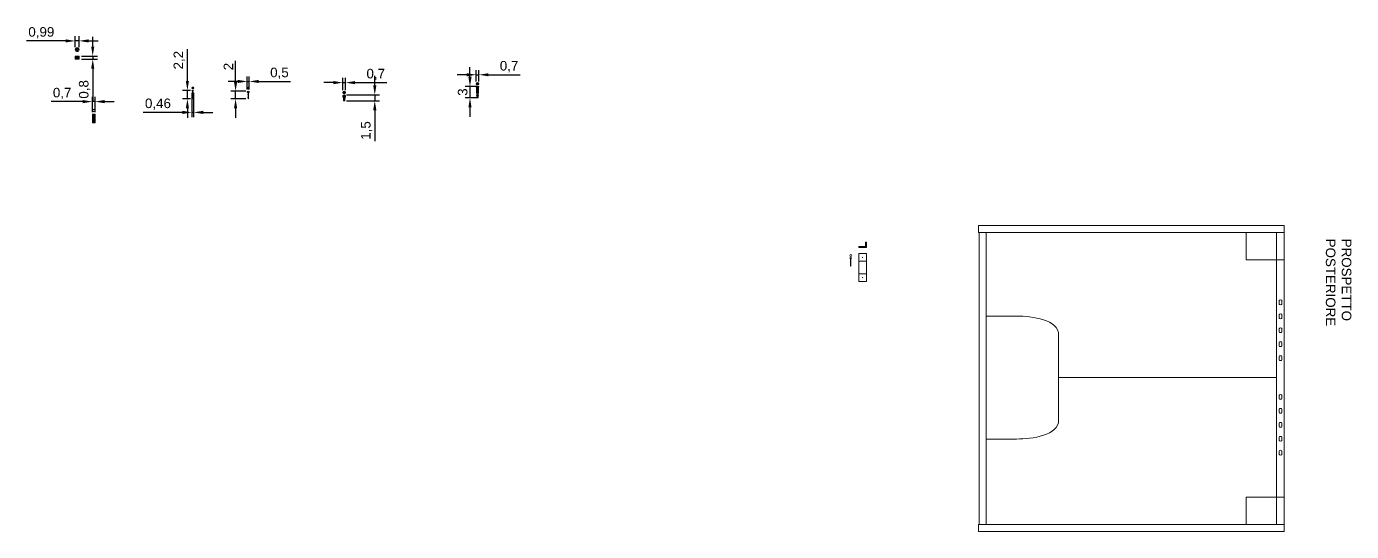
# Model space of a CAD drawing. Header units: millimetres. Extents: x 2366 to 5280, y 1749 to 5025.
# Drawn here: x 3097.8 to 3444.3, y 4893.2 to 5025.3 of the extents above; entities that cross this region are included whole.
import ezdxf

# ---------------------------------------------------------------- set-up
doc = ezdxf.new("R2010")
doc.units = ezdxf.units.MM
doc.layers.add('G-ANNO-DIM', color=3, linetype='Continuous', lineweight=18)
doc.layers.add('mobile forno', color=21, linetype='Continuous', lineweight=18)
doc.styles.get("Standard").update_dxf_attribs({"font": 'arial.ttf'})
doc.dimstyles.new('ISO-25', dxfattribs={"dimtxt": 2.5, "dimasz": 2.5, "dimexe": 1.25, "dimexo": 0.625, "dimtad": 1, "dimtxsty": 'Standard', "dimcen": 2.5, "dimadec": 0, "dimazin": 0, "dimtfac": 1, "dimtmove": 0, "dimatfit": 3, "dimfxl": 1, "dimarcsym": 0})

# ---------------------------------------------------------------- blocks, each defined once
blk = doc.blocks.new('*D62')
at = {"layer": 'Defpoints', "color": 0, "transparency": 16777216}
for p in [(3216.11, 5009.63), (3213.78, 5006.63), (3216.11, 5006.63)]:
    blk.add_point(p, dxfattribs=at)
at = {"layer": 'G-ANNO-DIM', "color": 0, "lineweight": -2, "transparency": 16777216}
for p, q in [((3213.78, 5012.13), (3213.78, 5014.63)), ((3215.48, 5009.63), (3212.53, 5009.63)), ((3213.78, 5009.63), (3213.78, 5006.63)), ((3215.48, 5006.63), (3212.53, 5006.63)), ((3213.78, 5004.13), (3213.78, 5001.63))]:
    blk.add_line(p, q, dxfattribs=at)
at = {"layer": 'G-ANNO-DIM', "color": 0, "transparency": 16777216}
for points in [[(3213.36, 5012.13), (3214.2, 5012.13), (3213.78, 5009.63)], [(3213.36, 5004.13), (3214.2, 5004.13), (3213.78, 5006.63)]]:
    blk.add_solid(points, dxfattribs=at)
at = {"layer": 'G-ANNO-DIM', "color": 0, "transparency": 16777216, "insert": (3211.88, 5008.13), "char_height": 2.5, "attachment_point": 5, "rotation": 90}
blk.add_mtext('3', dxfattribs=at)
blk = doc.blocks.new('*D63')
at = {"layer": 'Defpoints', "color": 0, "transparency": 16777216}
for p in [(3216.11, 5012.66), (3215.41, 5010.27), (3216.11, 5010.27)]:
    blk.add_point(p, dxfattribs=at)
at = {"layer": 'G-ANNO-DIM', "color": 0, "lineweight": -2, "transparency": 16777216}
for p, q in [((3212.91, 5012.66), (3210.41, 5012.66)), ((3215.41, 5010.9), (3215.41, 5013.91)), ((3215.41, 5012.66), (3216.11, 5012.66)), ((3216.11, 5010.9), (3216.11, 5013.91)), ((3218.61, 5012.66), (3226.91, 5012.66))]:
    blk.add_line(p, q, dxfattribs=at)
at = {"layer": 'G-ANNO-DIM', "color": 0, "transparency": 16777216}
for points in [[(3212.91, 5013.08), (3212.91, 5012.25), (3215.41, 5012.66)], [(3218.61, 5013.08), (3218.61, 5012.25), (3216.11, 5012.66)]]:
    blk.add_solid(points, dxfattribs=at)
at = {"layer": 'G-ANNO-DIM', "color": 0, "transparency": 16777216, "insert": (3224.01, 5014.79), "char_height": 2.5, "attachment_point": 5}
blk.add_mtext('0,7', dxfattribs=at)
blk = doc.blocks.new('*D67')
at = {"layer": 'Defpoints', "color": 0, "transparency": 16777216}
for p in [(3115.02, 5005.64), (3115.02, 5002.29), (3115.72, 5002.29)]:
    blk.add_point(p, dxfattribs=at)
at = {"layer": 'G-ANNO-DIM', "color": 0, "lineweight": -2, "transparency": 16777216}
for p, q in [((3112.52, 5005.64), (3104.22, 5005.64)), ((3115.02, 5002.92), (3115.02, 5006.89)), ((3115.72, 5005.64), (3115.02, 5005.64)), ((3115.72, 5002.92), (3115.72, 5006.89)), ((3118.22, 5005.64), (3120.72, 5005.64))]:
    blk.add_line(p, q, dxfattribs=at)
at = {"layer": 'G-ANNO-DIM', "color": 0, "transparency": 16777216}
for points in [[(3112.52, 5006.06), (3112.52, 5005.23), (3115.02, 5005.64)], [(3118.22, 5006.06), (3118.22, 5005.23), (3115.72, 5005.64)]]:
    blk.add_solid(points, dxfattribs=at)
at = {"layer": 'G-ANNO-DIM', "color": 0, "transparency": 16777216, "insert": (3107.12, 5007.77), "char_height": 2.5, "attachment_point": 5}
blk.add_mtext('0,7', dxfattribs=at)
blk = doc.blocks.new('*D68')
at = {"layer": 'Defpoints', "color": 0, "transparency": 16777216}
for p in [(3111.54, 5017.55), (3111.54, 5016.75), (3115.12, 5016.75)]:
    blk.add_point(p, dxfattribs=at)
at = {"layer": 'G-ANNO-DIM', "color": 0, "lineweight": -2, "transparency": 16777216}
for p, q in [((3115.12, 5020.05), (3115.12, 5022.55)), ((3112.16, 5017.55), (3116.37, 5017.55)), ((3112.16, 5016.75), (3116.37, 5016.75)), ((3115.12, 5017.55), (3115.12, 5016.75)), ((3115.12, 5014.25), (3115.12, 5005.94))]:
    blk.add_line(p, q, dxfattribs=at)
at = {"layer": 'G-ANNO-DIM', "color": 0, "transparency": 16777216}
for points in [[(3114.7, 5020.05), (3115.53, 5020.05), (3115.12, 5017.55)], [(3114.7, 5014.25), (3115.53, 5014.25), (3115.12, 5016.75)]]:
    blk.add_solid(points, dxfattribs=at)
at = {"layer": 'G-ANNO-DIM', "color": 0, "transparency": 16777216, "insert": (3112.99, 5008.84), "char_height": 2.5, "attachment_point": 5, "rotation": 90}
blk.add_mtext('0,8', dxfattribs=at)
blk = doc.blocks.new('*D69')
at = {"layer": 'Defpoints', "color": 0, "transparency": 16777216}
for p in [(3110.54, 5021.52), (3110.54, 5019.28), (3111.53, 5019.28)]:
    blk.add_point(p, dxfattribs=at)
at = {"layer": 'G-ANNO-DIM', "color": 0, "lineweight": -2, "transparency": 16777216}
for p, q in [((3108.04, 5021.52), (3097.8, 5021.52)), ((3110.54, 5019.91), (3110.54, 5022.77)), ((3111.53, 5021.52), (3110.54, 5021.52)), ((3111.53, 5019.91), (3111.53, 5022.77)), ((3114.03, 5021.52), (3116.53, 5021.52))]:
    blk.add_line(p, q, dxfattribs=at)
at = {"layer": 'G-ANNO-DIM', "color": 0, "transparency": 16777216}
for points in [[(3108.04, 5021.93), (3108.04, 5021.1), (3110.54, 5021.52)], [(3114.03, 5021.93), (3114.03, 5021.1), (3111.53, 5021.52)]]:
    blk.add_solid(points, dxfattribs=at)
at = {"layer": 'G-ANNO-DIM', "color": 0, "transparency": 16777216, "insert": (3101.67, 5023.64), "char_height": 2.5, "attachment_point": 5}
blk.add_mtext('0,99', dxfattribs=at)
blk = doc.blocks.new('*D70')
at = {"layer": 'Defpoints', "color": 0, "transparency": 16777216}
for p in [(3152.48, 5008.36), (3155.79, 5008.36), (3155.79, 5006.36)]:
    blk.add_point(p, dxfattribs=at)
at = {"layer": 'G-ANNO-DIM', "color": 0, "lineweight": -2, "transparency": 16777216}
for p, q in [((3152.48, 5010.86), (3152.48, 5016.27)), ((3155.17, 5008.36), (3151.23, 5008.36)), ((3152.48, 5006.36), (3152.48, 5008.36)), ((3155.17, 5006.36), (3151.23, 5006.36)), ((3152.48, 5003.86), (3152.48, 5001.36))]:
    blk.add_line(p, q, dxfattribs=at)
at = {"layer": 'G-ANNO-DIM', "color": 0, "transparency": 16777216}
for points in [[(3152.06, 5010.86), (3152.9, 5010.86), (3152.48, 5008.36)], [(3152.06, 5003.86), (3152.9, 5003.86), (3152.48, 5006.36)]]:
    blk.add_solid(points, dxfattribs=at)
at = {"layer": 'G-ANNO-DIM', "color": 0, "transparency": 16777216, "insert": (3150.6, 5014.81), "char_height": 2.5, "attachment_point": 5, "rotation": 90}
blk.add_mtext('2', dxfattribs=at)
blk = doc.blocks.new('*D71')
at = {"layer": 'Defpoints', "color": 0, "transparency": 16777216}
for p in [(3155.54, 5008.21), (3156.04, 5010.92), (3156.04, 5008.21)]:
    blk.add_point(p, dxfattribs=at)
at = {"layer": 'G-ANNO-DIM', "color": 0, "lineweight": -2, "transparency": 16777216}
for p, q in [((3155.54, 5008.84), (3155.54, 5012.17)), ((3156.04, 5008.84), (3156.04, 5012.17)), ((3153.04, 5010.92), (3150.54, 5010.92)), ((3155.54, 5010.92), (3156.04, 5010.92)), ((3158.54, 5010.92), (3166.86, 5010.92))]:
    blk.add_line(p, q, dxfattribs=at)
at = {"layer": 'G-ANNO-DIM', "color": 0, "transparency": 16777216}
for points in [[(3153.04, 5011.33), (3153.04, 5010.5), (3155.54, 5010.92)], [(3158.54, 5011.33), (3158.54, 5010.5), (3156.04, 5010.92)]]:
    blk.add_solid(points, dxfattribs=at)
at = {"layer": 'G-ANNO-DIM', "color": 0, "transparency": 16777216, "insert": (3163.95, 5013.04), "char_height": 2.5, "attachment_point": 5}
blk.add_mtext('0,5', dxfattribs=at)
blk = doc.blocks.new('*D72')
at = {"layer": 'Defpoints', "color": 0, "transparency": 16777216}
for p in [(3139.88, 5008.57), (3141.28, 5008.57), (3141.28, 5006.37)]:
    blk.add_point(p, dxfattribs=at)
at = {"layer": 'G-ANNO-DIM', "color": 0, "lineweight": -2, "transparency": 16777216}
for p, q in [((3139.88, 5011.07), (3139.88, 5019.39)), ((3140.65, 5008.57), (3138.63, 5008.57)), ((3139.88, 5006.37), (3139.88, 5008.57)), ((3140.65, 5006.37), (3138.63, 5006.37)), ((3139.88, 5003.87), (3139.88, 5001.37))]:
    blk.add_line(p, q, dxfattribs=at)
at = {"layer": 'G-ANNO-DIM', "color": 0, "transparency": 16777216}
for points in [[(3139.46, 5011.07), (3140.29, 5011.07), (3139.88, 5008.57)], [(3139.46, 5003.87), (3140.29, 5003.87), (3139.88, 5006.37)]]:
    blk.add_solid(points, dxfattribs=at)
at = {"layer": 'G-ANNO-DIM', "color": 0, "transparency": 16777216, "insert": (3137.75, 5016.48), "char_height": 2.5, "attachment_point": 5, "rotation": 90}
blk.add_mtext('2,2', dxfattribs=at)
blk = doc.blocks.new('*D73')
at = {"layer": 'Defpoints', "color": 0, "transparency": 16777216}
for p in [(3141.05, 5008.57), (3141.51, 5008.57), (3141.05, 5002.83)]:
    blk.add_point(p, dxfattribs=at)
at = {"layer": 'G-ANNO-DIM', "color": 0, "lineweight": -2, "transparency": 16777216}
for p, q in [((3141.05, 5007.95), (3141.05, 5001.58)), ((3141.51, 5007.95), (3141.51, 5001.58)), ((3138.55, 5002.83), (3128.31, 5002.83)), ((3141.51, 5002.83), (3141.05, 5002.83)), ((3144.01, 5002.83), (3146.51, 5002.83))]:
    blk.add_line(p, q, dxfattribs=at)
at = {"layer": 'G-ANNO-DIM', "color": 0, "transparency": 16777216}
for points in [[(3138.55, 5003.25), (3138.55, 5002.41), (3141.05, 5002.83)], [(3144.01, 5003.25), (3144.01, 5002.41), (3141.51, 5002.83)]]:
    blk.add_solid(points, dxfattribs=at)
at = {"layer": 'G-ANNO-DIM', "color": 0, "transparency": 16777216, "insert": (3132.18, 5004.96), "char_height": 2.5, "attachment_point": 5}
blk.add_mtext('0,46', dxfattribs=at)
blk = doc.blocks.new('*D74')
at = {"layer": 'Defpoints', "color": 0, "transparency": 16777216}
for p in [(3180.54, 5008.05), (3181.24, 5010.61), (3181.24, 5008.05)]:
    blk.add_point(p, dxfattribs=at)
at = {"layer": 'G-ANNO-DIM', "color": 0, "lineweight": -2, "transparency": 16777216}
for p, q in [((3180.54, 5008.68), (3180.54, 5011.86)), ((3181.24, 5008.68), (3181.24, 5011.86)), ((3178.04, 5010.61), (3175.54, 5010.61)), ((3180.54, 5010.61), (3181.24, 5010.61)), ((3183.74, 5010.61), (3192.04, 5010.61))]:
    blk.add_line(p, q, dxfattribs=at)
at = {"layer": 'G-ANNO-DIM', "color": 0, "transparency": 16777216}
for points in [[(3178.04, 5011.03), (3178.04, 5010.19), (3180.54, 5010.61)], [(3183.74, 5011.03), (3183.74, 5010.19), (3181.24, 5010.61)]]:
    blk.add_solid(points, dxfattribs=at)
at = {"layer": 'G-ANNO-DIM', "color": 0, "transparency": 16777216, "insert": (3189.14, 5012.74), "char_height": 2.5, "attachment_point": 5}
blk.add_mtext('0,7', dxfattribs=at)
blk = doc.blocks.new('*D75')
at = {"layer": 'Defpoints', "color": 0, "transparency": 16777216}
for p in [(3180.89, 5007.38), (3180.89, 5005.88), (3188.88, 5005.88)]:
    blk.add_point(p, dxfattribs=at)
at = {"layer": 'G-ANNO-DIM', "color": 0, "lineweight": -2, "transparency": 16777216}
for p, q in [((3188.88, 5009.88), (3188.88, 5012.38)), ((3181.52, 5007.38), (3190.13, 5007.38)), ((3181.52, 5005.88), (3190.13, 5005.88)), ((3188.88, 5007.38), (3188.88, 5005.88)), ((3188.88, 5003.38), (3188.88, 4995.29))]:
    blk.add_line(p, q, dxfattribs=at)
at = {"layer": 'G-ANNO-DIM', "color": 0, "transparency": 16777216}
for points in [[(3188.46, 5009.88), (3189.3, 5009.88), (3188.88, 5007.38)], [(3188.46, 5003.38), (3189.3, 5003.38), (3188.88, 5005.88)]]:
    blk.add_solid(points, dxfattribs=at)
at = {"layer": 'G-ANNO-DIM', "color": 0, "transparency": 16777216, "insert": (3186.75, 4998.09), "char_height": 2.5, "attachment_point": 5, "rotation": 90}
blk.add_mtext('1,5', dxfattribs=at)
blk = doc.blocks.new('buchi viti2')
at = {"layer": 'mobile forno'}
for points in [[(3434.7, 4603.52), (3434.7, 4604.42)], [(3435.4, 4604.42), (3435.4, 4603.52)]]:
    blk.add_lwpolyline(points, dxfattribs=at)
for points in [[(3434.7, 4604.42), (3434.7, 4604.66), (3435.4, 4604.66), (3435.4, 4604.42)], [(3434.7, 4603.52), (3434.7, 4603.29), (3435.4, 4603.29), (3435.4, 4603.52)]]:
    blk.add_open_spline(points, degree=3, dxfattribs=at)

msp = doc.modelspace()

# ---------------------------------------------------------------- linework, layer by layer
at = {"layer": 'mobile forno'}
for p, q in [((3110.545, 5019.284), (3110.964, 5019.284)), ((3110.545, 5019.134), (3110.964, 5019.134)), ((3110.964, 5019.703), (3110.964, 5019.284)), ((3110.964, 5019.134), (3110.964, 5018.714)), ((3111.114, 5019.703), (3111.114, 5019.284)), ((3111.114, 5019.284), (3111.533, 5019.284)), ((3111.114, 5019.134), (3111.533, 5019.134)), ((3111.114, 5019.134), (3111.114, 5018.714)), ((3111.539, 5017.17), (3110.539, 5017.17)), ((3110.539, 5016.838), (3111.308, 5016.838)), ((3110.994, 5017.456), (3110.994, 5017.17)), ((3111.084, 5017.17), (3111.084, 5017.456)), ((3141.228, 5008.362), (3141.049, 5008.573)), ((3141.049, 5008.573), (3141.508, 5008.573)), ((3141.103, 5009.23), (3141.253, 5009.23)), ((3141.103, 5009.18), (3141.253, 5009.18)), ((3141.35, 5008.238), (3141.207, 5008.207)), ((3141.35, 5008.218), (3141.207, 5008.187)), ((3141.35, 5008.08), (3141.207, 5008.049)), ((3141.35, 5008.06), (3141.207, 5008.029)), ((3141.35, 5007.922), (3141.207, 5007.891)), ((3141.35, 5007.902), (3141.207, 5007.871)), ((3141.35, 5007.763), (3141.207, 5007.733)), ((3141.35, 5007.743), (3141.207, 5007.713)), ((3141.35, 5007.605), (3141.207, 5007.575)), ((3141.35, 5007.585), (3141.207, 5007.555)), ((3141.228, 5008.362), (3141.328, 5008.362)), ((3141.253, 5009.38), (3141.253, 5009.23)), ((3141.253, 5009.18), (3141.253, 5009.03)), ((3141.303, 5009.38), (3141.303, 5009.23)), ((3141.303, 5009.23), (3141.453, 5009.23)), ((3141.303, 5009.18), (3141.453, 5009.18)), ((3141.303, 5009.18), (3141.303, 5009.03)), ((3141.508, 5008.573), (3141.328, 5008.362)), ((3155.542, 5008.212), (3155.542, 5008.112)), ((3155.592, 5008.062), (3155.992, 5008.062)), ((3155.617, 5009.162), (3155.767, 5009.162)), ((3155.617, 5009.112), (3155.767, 5009.112)), ((3155.832, 5008.062), (3155.721, 5008.038)), ((3155.863, 5008.049), (3155.721, 5008.018)), ((3155.863, 5007.911), (3155.721, 5007.88)), ((3155.863, 5007.891), (3155.721, 5007.86)), ((3155.863, 5007.752), (3155.721, 5007.722)), ((3155.863, 5007.732), (3155.721, 5007.702)), ((3155.863, 5007.594), (3155.721, 5007.564)), ((3155.863, 5007.574), (3155.721, 5007.544)), ((3155.792, 5008.062), (3155.742, 5008.062)), ((3155.767, 5009.312), (3155.767, 5009.162)), ((3155.767, 5009.112), (3155.767, 5008.962)), ((3155.817, 5009.312), (3155.817, 5009.162)), ((3155.817, 5009.162), (3155.967, 5009.162)), ((3155.817, 5009.112), (3155.967, 5009.112)), ((3155.817, 5009.112), (3155.817, 5008.962)), ((3156.042, 5008.212), (3156.042, 5008.112)), ((3180.716, 5008.079), (3180.866, 5008.079)), ((3180.716, 5008.029), (3180.866, 5008.029)), ((3180.866, 5008.229), (3180.866, 5008.079)), ((3180.866, 5008.029), (3180.866, 5007.879)), ((3180.916, 5008.229), (3180.916, 5008.079)), ((3180.916, 5008.079), (3181.066, 5008.079)), ((3180.916, 5008.029), (3181.066, 5008.029)), ((3180.916, 5008.029), (3180.916, 5007.879)), ((3215.406, 5009.629), (3216.106, 5009.629)), ((3215.406, 5009.429), (3215.406, 5009.629)), ((3215.756, 5009.429), (3215.406, 5009.429)), ((3215.407, 5010.322), (3215.731, 5010.322)), ((3215.407, 5010.272), (3215.731, 5010.272)), ((3215.513, 5008.029), (3215.513, 5009.079)), ((3215.975, 5007.601), (3215.526, 5007.505)), ((3215.975, 5007.581), (3215.526, 5007.485)), ((3215.556, 5009.279), (3215.556, 5009.429)), ((3215.556, 5007.829), (3215.556, 5007.511)), ((3215.613, 5009.079), (3215.613, 5008.029)), ((3215.643, 5009.079), (3215.643, 5008.029)), ((3215.731, 5010.646), (3215.731, 5010.322)), ((3215.731, 5010.272), (3215.731, 5009.948)), ((3215.756, 5009.429), (3216.106, 5009.429)), ((3215.781, 5010.646), (3215.781, 5010.322)), ((3215.781, 5010.322), (3216.105, 5010.322)), ((3215.781, 5010.272), (3215.781, 5009.948)), ((3215.781, 5010.272), (3216.105, 5010.272)), ((3215.869, 5009.079), (3215.869, 5008.029)), ((3215.899, 5009.279), (3215.899, 5009.429)), ((3215.899, 5009.079), (3215.899, 5008.029)), ((3215.956, 5007.577), (3215.955, 5007.447)), ((3215.956, 5007.828), (3215.956, 5007.597)), ((3215.999, 5008.029), (3215.999, 5009.079)), ((3216.106, 5009.429), (3216.106, 5009.629)), ((3141.35, 5007.447), (3141.207, 5007.417)), ((3141.35, 5007.427), (3141.207, 5007.397)), ((3141.35, 5007.289), (3141.207, 5007.258)), ((3141.35, 5007.269), (3141.207, 5007.238)), ((3141.35, 5007.131), (3141.207, 5007.1)), ((3141.35, 5007.111), (3141.207, 5007.08)), ((3141.35, 5006.973), (3141.207, 5006.942)), ((3141.35, 5006.953), (3141.207, 5006.922)), ((3141.35, 5006.815), (3141.207, 5006.784)), ((3141.35, 5006.795), (3141.207, 5006.764)), ((3141.35, 5006.656), (3141.207, 5006.626)), ((3141.35, 5006.636), (3141.207, 5006.606)), ((3141.228, 5006.523), (3141.244, 5006.476)), ((3141.332, 5006.494), (3141.232, 5006.473)), ((3141.332, 5006.474), (3141.232, 5006.453)), ((3141.25, 5006.457), (3141.278, 5006.373)), ((3141.311, 5006.47), (3141.278, 5006.373)), ((3141.328, 5006.523), (3141.318, 5006.491)), ((3155.863, 5007.436), (3155.721, 5007.406)), ((3155.863, 5007.416), (3155.721, 5007.386)), ((3155.863, 5007.278), (3155.721, 5007.247)), ((3155.863, 5007.258), (3155.721, 5007.227)), ((3155.863, 5007.12), (3155.721, 5007.089)), ((3155.863, 5007.1), (3155.721, 5007.069)), ((3155.863, 5006.962), (3155.721, 5006.931)), ((3155.863, 5006.942), (3155.721, 5006.911)), ((3155.863, 5006.804), (3155.721, 5006.773)), ((3155.863, 5006.784), (3155.721, 5006.753)), ((3155.863, 5006.645), (3155.721, 5006.615)), ((3155.863, 5006.625), (3155.721, 5006.595)), ((3155.742, 5006.512), (3155.758, 5006.465)), ((3155.846, 5006.484), (3155.745, 5006.462)), ((3155.846, 5006.464), (3155.745, 5006.442)), ((3155.764, 5006.446), (3155.792, 5006.362)), ((3155.824, 5006.459), (3155.792, 5006.362)), ((3155.842, 5006.512), (3155.832, 5006.481)), ((3180.541, 5007.107), (3180.541, 5007.189)), ((3180.541, 5007.189), (3181.241, 5007.189)), ((3180.541, 5007.104), (3181.241, 5007.104)), ((3180.648, 5006.78), (3181.134, 5006.78)), ((3180.967, 5006.78), (3180.668, 5006.716)), ((3181.06, 5006.78), (3180.668, 5006.696)), ((3181.114, 5006.661), (3180.668, 5006.565)), ((3181.114, 5006.641), (3180.668, 5006.545)), ((3181.114, 5006.511), (3180.668, 5006.415)), ((3181.114, 5006.491), (3180.668, 5006.395)), ((3181.114, 5006.36), (3180.668, 5006.264)), ((3181.114, 5006.34), (3180.668, 5006.244)), ((3181.114, 5006.21), (3180.668, 5006.114)), ((3181.114, 5006.19), (3180.668, 5006.094)), ((3181.114, 5006.059), (3180.668, 5005.963)), ((3181.114, 5006.039), (3180.668, 5005.943)), ((3180.698, 5006.78), (3180.698, 5005.9)), ((3180.698, 5006.702), (3180.698, 5006.572)), ((3180.698, 5006.552), (3180.698, 5006.421)), ((3180.698, 5006.401), (3180.698, 5006.271)), ((3180.698, 5006.251), (3180.698, 5006.12)), ((3180.698, 5006.1), (3180.698, 5005.97)), ((3180.718, 5005.88), (3181.064, 5005.88)), ((3181.084, 5006.78), (3181.084, 5005.9)), ((3181.241, 5007.189), (3181.241, 5007.107)), ((3215.975, 5007.451), (3215.525, 5007.354)), ((3215.975, 5007.431), (3215.525, 5007.334)), ((3215.974, 5007.151), (3215.525, 5007.054)), ((3215.974, 5007.13), (3215.525, 5007.034)), ((3215.974, 5007.001), (3215.525, 5006.904)), ((3215.974, 5006.98), (3215.525, 5006.884)), ((3215.975, 5007.301), (3215.526, 5007.205)), ((3215.975, 5007.281), (3215.526, 5007.185)), ((3215.975, 5006.85), (3215.526, 5006.754)), ((3215.975, 5006.83), (3215.526, 5006.734)), ((3215.556, 5007.491), (3215.556, 5007.361)), ((3215.556, 5007.341), (3215.556, 5007.211)), ((3215.556, 5007.191), (3215.556, 5007.061)), ((3215.556, 5007.041), (3215.556, 5006.911)), ((3215.556, 5006.891), (3215.556, 5006.761)), ((3215.556, 5006.741), (3215.556, 5006.691)), ((3215.754, 5006.629), (3215.654, 5006.629)), ((3215.856, 5006.629), (3215.756, 5006.629)), ((3215.954, 5006.976), (3215.953, 5006.846)), ((3215.953, 5006.826), (3215.953, 5006.691)), ((3215.955, 5007.276), (3215.954, 5007.146)), ((3215.954, 5007.126), (3215.954, 5006.996)), ((3215.955, 5007.427), (3215.955, 5007.296)), ((3115.021, 5002.293), (3115.721, 5002.293)), ((3115.021, 5002.293), (3115.021, 5000.193)), ((3115.121, 5002.393), (3115.104, 5002.393)), ((3115.62, 5002.393), (3115.121, 5002.393)), ((3115.121, 5002.293), (3115.121, 5000.193)), ((3115.221, 5000.193), (3115.221, 5002.293)), ((3115.321, 5002.293), (3115.321, 5000.193)), ((3115.421, 5000.193), (3115.421, 5002.293)), ((3115.521, 5002.293), (3115.521, 5000.193)), ((3115.621, 5000.193), (3115.621, 5002.293)), ((3115.721, 5002.293), (3115.721, 5000.193)), ((3115.021, 5000.193), (3115.721, 5000.193)), ((3115.62, 5000.093), (3115.121, 5000.093)), ((3426.745, 4973.234), (3346.745, 4973.234)), ((3346.745, 4973.234), (3346.745, 4971.434)), ((3426.745, 4893.234), (3426.745, 4973.234)), ((3346.745, 4971.434), (3426.745, 4971.434)), ((3346.945, 4895.034), (3346.945, 4971.434)), ((3348.745, 4971.434), (3348.745, 4895.034)), ((3348.745, 4971.434), (3348.745, 4949.581)), ((3416.745, 4964.234), (3416.745, 4971.434)), ((3315.45, 4958.629), (3315.45, 4965.913)), ((3315.45, 4965.913), (3317.45, 4965.913)), ((3317.45, 4965.913), (3317.45, 4958.629)), ((3313.131, 4964.791), (3313.589, 4964.791)), ((3313.31, 4962.741), (3313.36, 4962.591)), ((3313.41, 4962.741), (3313.36, 4962.591)), ((3317.45, 4963.913), (3315.45, 4963.913)), ((3426.745, 4964.234), (3416.745, 4964.234)), ((3317.45, 4960.629), (3315.45, 4960.629)), ((3317.45, 4958.629), (3315.45, 4958.629)), ((3348.745, 4949.581), (3356.745, 4949.581)), ((3367.745, 4944.581), (3367.745, 4922.41)), ((3356.745, 4917.41), (3348.745, 4917.41)), ((3348.745, 4917.41), (3348.745, 4895.034)), ((3346.745, 4895.034), (3346.745, 4893.234)), ((3346.745, 4893.234), (3346.745, 4895.034)), ((3346.745, 4895.034), (3426.745, 4895.034)), ((3346.745, 4895.034), (3346.945, 4895.034)), ((3346.745, 4893.234), (3426.745, 4893.234))]:
    msp.add_line(p, q, dxfattribs=at)
for points in [[(3110.539, 5017.547), (3111.539, 5017.547), (3111.539, 5016.747), (3110.539, 5016.747), (3110.539, 5017.547)], [(3110.539, 5017.547), (3110.539, 5017.456), (3111.539, 5017.456)], [(3110.539, 5017.17), (3110.629, 5017.17), (3110.629, 5017.456)], [(3111.308, 5017.079), (3110.539, 5017.079)], [(3111.39, 5016.92), (3111.39, 5016.997)], [(3111.539, 5017.17), (3111.449, 5017.17), (3111.449, 5017.456)], [(3141.253, 5009.23), (3141.103, 5009.23), (3141.103, 5009.18)], [(3141.228, 5007.896), (3141.228, 5008.362)], [(3141.228, 5007.896), (3141.228, 5008.034)], [(3141.228, 5007.737), (3141.228, 5007.876)], [(3141.228, 5007.579), (3141.228, 5007.717)], [(3141.228, 5007.421), (3141.228, 5007.559)], [(3141.303, 5009.23), (3141.303, 5009.38), (3141.253, 5009.38)], [(3141.303, 5009.18), (3141.303, 5009.03), (3141.253, 5009.03)], [(3141.303, 5009.23), (3141.453, 5009.23), (3141.453, 5009.18)], [(3141.328, 5007.917), (3141.328, 5008.362)], [(3141.328, 5007.759), (3141.328, 5007.897)], [(3141.328, 5007.601), (3141.328, 5007.739)], [(3141.328, 5007.443), (3141.328, 5007.581)], [(3155.767, 5009.162), (3155.617, 5009.162), (3155.617, 5009.112)], [(3155.742, 5008.043), (3155.742, 5008.062)], [(3155.742, 5007.885), (3155.742, 5008.023)], [(3155.742, 5007.726), (3155.742, 5007.865)], [(3155.742, 5007.568), (3155.742, 5007.706)], [(3155.742, 5007.41), (3155.742, 5007.548)], [(3155.817, 5009.162), (3155.817, 5009.312), (3155.767, 5009.312)], [(3155.817, 5009.112), (3155.817, 5008.962), (3155.767, 5008.962)], [(3155.817, 5009.162), (3155.967, 5009.162), (3155.967, 5009.112)], [(3155.842, 5007.906), (3155.842, 5008.044)], [(3155.842, 5007.748), (3155.842, 5007.886)], [(3155.842, 5007.59), (3155.842, 5007.728)], [(3155.842, 5007.432), (3155.842, 5007.57)], [(3180.866, 5008.079), (3180.716, 5008.079), (3180.716, 5008.029)], [(3180.916, 5008.079), (3180.916, 5008.229), (3180.866, 5008.229)], [(3180.916, 5008.029), (3180.916, 5007.879), (3180.866, 5007.879)], [(3180.916, 5008.079), (3181.066, 5008.079), (3181.066, 5008.029)], [(3215.756, 5009.279), (3215.463, 5009.279)], [(3215.463, 5007.829), (3215.756, 5007.829)], [(3215.613, 5008.929), (3215.613, 5008.929)], [(3215.756, 5009.279), (3216.049, 5009.279)], [(3216.049, 5007.829), (3215.756, 5007.829)], [(3215.899, 5008.929), (3215.899, 5008.929)], [(3141.228, 5007.263), (3141.228, 5007.401)], [(3141.228, 5007.105), (3141.228, 5007.243)], [(3141.228, 5006.947), (3141.228, 5007.085)], [(3141.228, 5006.789), (3141.228, 5006.927)], [(3141.228, 5006.63), (3141.228, 5006.769)], [(3141.228, 5006.63), (3141.228, 5006.769)], [(3141.228, 5006.523), (3141.228, 5006.61)], [(3141.328, 5007.284), (3141.328, 5007.423)], [(3141.328, 5007.126), (3141.328, 5007.264)], [(3141.328, 5006.968), (3141.328, 5007.106)], [(3141.328, 5006.81), (3141.328, 5006.948)], [(3141.328, 5006.652), (3141.328, 5006.79)], [(3141.328, 5006.523), (3141.328, 5006.632)], [(3155.742, 5007.252), (3155.742, 5007.39)], [(3155.742, 5007.094), (3155.742, 5007.232)], [(3155.742, 5006.936), (3155.742, 5007.074)], [(3155.742, 5006.778), (3155.742, 5006.916)], [(3155.742, 5006.619), (3155.742, 5006.758)], [(3155.742, 5006.512), (3155.742, 5006.599)], [(3155.842, 5007.273), (3155.842, 5007.412)], [(3155.842, 5007.115), (3155.842, 5007.253)], [(3155.842, 5006.957), (3155.842, 5007.095)], [(3155.842, 5006.799), (3155.842, 5006.937)], [(3155.842, 5006.641), (3155.842, 5006.779)], [(3155.842, 5006.512), (3155.842, 5006.621)], [(3215.526, 5006.734), (3215.556, 5006.734), (3215.556, 5006.691)], [(3348.745, 4971.434), (3416.745, 4971.434)], [(3426.745, 4971.434), (3424.745, 4971.434), (3424.745, 4895.034)], [(3315.45, 4967.526), (3317.45, 4967.526), (3317.45, 4968.926), (3317.25, 4968.926), (3317.25, 4967.726)], [(3317.25, 4967.726), (3315.45, 4967.726), (3315.45, 4967.526)], [(3313.589, 4964.791), (3313.589, 4964.741), (3313.131, 4964.741), (3313.131, 4964.791)], [(3313.31, 4962.741), (3313.31, 4964.741)], [(3313.41, 4962.741), (3313.41, 4964.741)], [(3367.745, 4944.581), (3367.745, 4933.496), (3424.745, 4933.496)], [(3426.745, 4902.234), (3416.745, 4902.234), (3416.745, 4895.034)], [(3348.745, 4895.034), (3416.745, 4895.034)], [(3426.745, 4895.034), (3424.745, 4895.034)]]:
    msp.add_lwpolyline(points, dxfattribs=at)
for centre, radius in [((3111.039, 5019.209), 0.5), ((3141.278, 5009.205), 0.25), ((3155.792, 5009.137), 0.25), ((3180.891, 5008.054), 0.35), ((3215.756, 5010.297), 0.35), ((3115.371, 5003.302), 0.35), ((3115.371, 5003.302), 0.267), ((3313.36, 4965.423), 0.25), ((3316.45, 4964.913), 0.05), ((3316.45, 4959.629), 0.05)]:
    msp.add_circle(centre, radius, dxfattribs=at)
for centre, start, end in [((3180.561, 5007.107), 180, 198.29521), ((3180.718, 5005.9), 180, 270), ((3181.064, 5005.9), 270, 0), ((3181.221, 5007.107), 341.70479, 0)]:
    msp.add_arc(centre, 0.02, start, end, dxfattribs=at)
for points in [[(3111.39, 5016.997), (3111.39, 5017.036), (3111.347, 5017.079), (3111.308, 5017.079)], [(3111.39, 5016.92), (3111.389, 5016.882), (3111.347, 5016.838), (3111.308, 5016.838)], [(3141.207, 5008.187), (3141.201, 5008.186), (3141.201, 5008.206), (3141.207, 5008.207)], [(3141.207, 5008.029), (3141.201, 5008.028), (3141.201, 5008.048), (3141.207, 5008.049)], [(3141.207, 5007.871), (3141.201, 5007.87), (3141.201, 5007.89), (3141.207, 5007.891)], [(3141.207, 5007.713), (3141.201, 5007.711), (3141.201, 5007.731), (3141.207, 5007.733)], [(3141.207, 5007.555), (3141.201, 5007.553), (3141.201, 5007.573), (3141.207, 5007.575)], [(3141.35, 5008.218), (3141.356, 5008.219), (3141.356, 5008.239), (3141.35, 5008.238)], [(3141.35, 5008.06), (3141.356, 5008.061), (3141.356, 5008.081), (3141.35, 5008.08)], [(3141.35, 5007.902), (3141.356, 5007.903), (3141.356, 5007.923), (3141.35, 5007.922)], [(3141.35, 5007.743), (3141.356, 5007.745), (3141.356, 5007.765), (3141.35, 5007.763)], [(3141.35, 5007.585), (3141.356, 5007.587), (3141.356, 5007.607), (3141.35, 5007.605)], [(3155.542, 5008.212), (3155.542, 5008.309), (3155.695, 5008.362), (3155.792, 5008.362)], [(3155.592, 5008.062), (3155.569, 5008.062), (3155.542, 5008.088), (3155.542, 5008.112)], [(3155.721, 5008.018), (3155.714, 5008.017), (3155.714, 5008.037), (3155.721, 5008.038)], [(3155.721, 5007.86), (3155.714, 5007.859), (3155.714, 5007.879), (3155.721, 5007.88)], [(3155.721, 5007.702), (3155.714, 5007.701), (3155.714, 5007.721), (3155.721, 5007.722)], [(3155.721, 5007.544), (3155.714, 5007.542), (3155.714, 5007.562), (3155.721, 5007.564)], [(3156.042, 5008.212), (3156.042, 5008.309), (3155.889, 5008.362), (3155.792, 5008.362)], [(3155.863, 5008.049), (3155.867, 5008.05), (3155.869, 5008.057), (3155.868, 5008.062)], [(3155.863, 5007.891), (3155.87, 5007.892), (3155.87, 5007.912), (3155.863, 5007.911)], [(3155.863, 5007.732), (3155.87, 5007.734), (3155.87, 5007.754), (3155.863, 5007.752)], [(3155.863, 5007.574), (3155.87, 5007.576), (3155.87, 5007.596), (3155.863, 5007.594)], [(3155.992, 5008.062), (3156.016, 5008.062), (3156.042, 5008.088), (3156.042, 5008.112)], [(3215.513, 5009.079), (3215.513, 5009.147), (3215.395, 5009.279), (3215.463, 5009.279)], [(3215.463, 5007.829), (3215.395, 5007.829), (3215.513, 5007.96), (3215.513, 5008.029)], [(3215.526, 5007.485), (3215.519, 5007.483), (3215.519, 5007.503), (3215.526, 5007.505)], [(3215.756, 5009.147), (3215.652, 5009.137), (3215.613, 5009.114), (3215.613, 5009.079)], [(3215.756, 5007.96), (3215.652, 5007.97), (3215.613, 5007.993), (3215.613, 5008.029)], [(3215.756, 5009.147), (3215.861, 5009.137), (3215.899, 5009.114), (3215.899, 5009.079)], [(3215.756, 5007.96), (3215.861, 5007.97), (3215.899, 5007.993), (3215.899, 5008.029)], [(3215.975, 5007.581), (3215.982, 5007.582), (3215.982, 5007.602), (3215.975, 5007.601)], [(3215.999, 5009.079), (3215.999, 5009.147), (3216.118, 5009.279), (3216.049, 5009.279)], [(3216.049, 5007.829), (3216.118, 5007.829), (3215.999, 5007.96), (3215.999, 5008.029)], [(3141.207, 5007.397), (3141.201, 5007.395), (3141.201, 5007.415), (3141.207, 5007.417)], [(3141.207, 5007.238), (3141.201, 5007.237), (3141.201, 5007.257), (3141.207, 5007.258)], [(3141.207, 5007.08), (3141.201, 5007.079), (3141.201, 5007.099), (3141.207, 5007.1)], [(3141.207, 5006.922), (3141.201, 5006.921), (3141.201, 5006.941), (3141.207, 5006.942)], [(3141.207, 5006.764), (3141.201, 5006.763), (3141.201, 5006.783), (3141.207, 5006.784)], [(3141.207, 5006.606), (3141.201, 5006.604), (3141.201, 5006.624), (3141.207, 5006.626)], [(3141.232, 5006.453), (3141.225, 5006.452), (3141.225, 5006.472), (3141.232, 5006.473)], [(3141.332, 5006.474), (3141.338, 5006.476), (3141.338, 5006.496), (3141.332, 5006.494)], [(3141.35, 5007.427), (3141.356, 5007.428), (3141.356, 5007.449), (3141.35, 5007.447)], [(3141.35, 5007.269), (3141.356, 5007.27), (3141.356, 5007.29), (3141.35, 5007.289)], [(3141.35, 5007.111), (3141.356, 5007.112), (3141.356, 5007.132), (3141.35, 5007.131)], [(3141.35, 5006.953), (3141.356, 5006.954), (3141.356, 5006.974), (3141.35, 5006.973)], [(3141.35, 5006.795), (3141.356, 5006.796), (3141.356, 5006.816), (3141.35, 5006.815)], [(3141.35, 5006.636), (3141.356, 5006.638), (3141.356, 5006.658), (3141.35, 5006.656)], [(3155.721, 5007.386), (3155.714, 5007.384), (3155.714, 5007.404), (3155.721, 5007.406)], [(3155.721, 5007.227), (3155.714, 5007.226), (3155.714, 5007.246), (3155.721, 5007.247)], [(3155.721, 5007.069), (3155.714, 5007.068), (3155.714, 5007.088), (3155.721, 5007.089)], [(3155.721, 5006.911), (3155.714, 5006.91), (3155.714, 5006.93), (3155.721, 5006.931)], [(3155.721, 5006.753), (3155.714, 5006.752), (3155.714, 5006.772), (3155.721, 5006.773)], [(3155.721, 5006.595), (3155.714, 5006.594), (3155.714, 5006.614), (3155.721, 5006.615)], [(3155.745, 5006.442), (3155.739, 5006.441), (3155.739, 5006.461), (3155.745, 5006.462)], [(3155.846, 5006.464), (3155.852, 5006.465), (3155.852, 5006.485), (3155.846, 5006.484)], [(3155.863, 5007.416), (3155.87, 5007.418), (3155.87, 5007.438), (3155.863, 5007.436)], [(3155.863, 5007.258), (3155.87, 5007.259), (3155.87, 5007.279), (3155.863, 5007.278)], [(3155.863, 5007.1), (3155.87, 5007.101), (3155.87, 5007.121), (3155.863, 5007.12)], [(3155.863, 5006.942), (3155.87, 5006.943), (3155.87, 5006.963), (3155.863, 5006.962)], [(3155.863, 5006.784), (3155.87, 5006.785), (3155.87, 5006.805), (3155.863, 5006.804)], [(3155.863, 5006.625), (3155.87, 5006.627), (3155.87, 5006.647), (3155.863, 5006.645)], [(3180.648, 5006.78), (3180.535, 5006.78), (3180.577, 5006.994), (3180.542, 5007.101)], [(3180.891, 5007.38), (3180.891, 5007.38), (3180.541, 5007.384), (3180.541, 5007.189)], [(3180.668, 5006.696), (3180.661, 5006.694), (3180.661, 5006.714), (3180.668, 5006.716)], [(3180.668, 5006.545), (3180.661, 5006.544), (3180.661, 5006.564), (3180.668, 5006.565)], [(3180.668, 5006.395), (3180.661, 5006.393), (3180.661, 5006.413), (3180.668, 5006.415)], [(3180.668, 5006.244), (3180.661, 5006.243), (3180.661, 5006.263), (3180.668, 5006.264)], [(3180.668, 5006.094), (3180.661, 5006.092), (3180.661, 5006.112), (3180.668, 5006.114)], [(3180.668, 5005.943), (3180.661, 5005.942), (3180.661, 5005.962), (3180.668, 5005.963)], [(3180.891, 5007.38), (3180.891, 5007.38), (3181.241, 5007.384), (3181.241, 5007.189)], [(3181.114, 5006.641), (3181.121, 5006.642), (3181.121, 5006.662), (3181.114, 5006.661)], [(3181.114, 5006.491), (3181.121, 5006.492), (3181.121, 5006.512), (3181.114, 5006.511)], [(3181.114, 5006.34), (3181.121, 5006.341), (3181.121, 5006.361), (3181.114, 5006.36)], [(3181.114, 5006.19), (3181.121, 5006.191), (3181.121, 5006.211), (3181.114, 5006.21)], [(3181.114, 5006.039), (3181.121, 5006.04), (3181.121, 5006.06), (3181.114, 5006.059)], [(3181.24, 5007.101), (3181.205, 5006.994), (3181.247, 5006.78), (3181.134, 5006.78)], [(3215.525, 5007.034), (3215.518, 5007.033), (3215.518, 5007.053), (3215.525, 5007.054)], [(3215.525, 5006.884), (3215.518, 5006.883), (3215.518, 5006.903), (3215.525, 5006.904)], [(3215.525, 5007.334), (3215.519, 5007.333), (3215.519, 5007.353), (3215.525, 5007.354)], [(3215.526, 5007.185), (3215.519, 5007.183), (3215.519, 5007.203), (3215.526, 5007.205)], [(3215.526, 5006.734), (3215.519, 5006.733), (3215.519, 5006.753), (3215.526, 5006.754)], [(3215.654, 5006.629), (3215.616, 5006.629), (3215.556, 5006.652), (3215.556, 5006.691)], [(3215.856, 5006.629), (3215.895, 5006.629), (3215.953, 5006.652), (3215.953, 5006.691)], [(3215.974, 5007.13), (3215.98, 5007.132), (3215.98, 5007.152), (3215.974, 5007.151)], [(3215.974, 5006.98), (3215.98, 5006.982), (3215.98, 5007.002), (3215.974, 5007.001)], [(3215.975, 5007.431), (3215.981, 5007.432), (3215.981, 5007.452), (3215.975, 5007.451)], [(3215.975, 5007.281), (3215.982, 5007.282), (3215.982, 5007.302), (3215.975, 5007.301)], [(3215.975, 5006.83), (3215.982, 5006.832), (3215.982, 5006.852), (3215.975, 5006.85)], [(3115.121, 5002.393), (3115.074, 5002.393), (3115.021, 5002.34), (3115.021, 5002.293)], [(3115.721, 5002.293), (3115.721, 5002.341), (3115.667, 5002.393), (3115.62, 5002.393)], [(3115.121, 5000.093), (3115.074, 5000.093), (3115.021, 5000.146), (3115.021, 5000.193)], [(3115.721, 5000.193), (3115.721, 5000.145), (3115.667, 5000.093), (3115.62, 5000.093)], [(3367.745, 4944.581), (3367.745, 4948.608), (3360.772, 4949.581), (3356.745, 4949.581)], [(3367.745, 4922.41), (3367.745, 4918.383), (3360.772, 4917.41), (3356.745, 4917.41)]]:
    msp.add_open_spline(points, degree=3, dxfattribs=at)

# ---------------------------------------------------------------- block references
for p in [(-9.303, 349.185), (-9.303, 345.535), (-9.303, 341.885), (-9.303, 338.235), (-9.303, 334.585), (-9.303, 324.458), (-9.303, 320.808), (-9.303, 317.158), (-9.303, 313.508), (-9.303, 309.858)]:
    msp.add_blockref('buchi viti2', p, dxfattribs=at)

# ---------------------------------------------------------------- texts
at = {"layer": 'mobile forno', "insert": (3444.298, 4969.802), "char_height": 2.5, "attachment_point": 1, "rotation": 270}
msp.add_mtext_dynamic_manual_height_columns('PROSPETTO POSTERIORE', width=3.61591, gutter_width=12.5, heights=[0], dxfattribs=at)

# ---------------------------------------------------------------- dimensions: what is measured, and where the dimension line sits
at = {"layer": 'G-ANNO-DIM'}
for base, p1, p2, picture, middle in [((3110.545, 5021.517), (3111.533, 5019.284), (3110.545, 5019.284), '*D69', (3101.67, 5023.644)), ((3156.042, 5010.915), (3155.542, 5008.212), (3156.042, 5008.212), '*D71', (3163.952, 5013.043)), ((3216.105, 5012.663), (3215.407, 5010.272), (3216.105, 5010.272), '*D63', (3224.006, 5014.79)), ((3181.241, 5010.611), (3180.541, 5008.054), (3181.241, 5008.054), '*D74', (3189.142, 5012.738)), ((3115.021, 5005.644), (3115.721, 5002.293), (3115.021, 5002.293), '*D67', (3107.121, 5007.771)), ((3141.049, 5002.829), (3141.508, 5008.573), (3141.049, 5008.573), '*D73', (3132.178, 5004.956))]:
    dim = msp.add_linear_dim(base=base, p1=p1, p2=p2, dimstyle='ISO-25', dxfattribs=at)
    dim.commit()
    dim.dimension.update_dxf_attribs({"geometry": picture, "text_midpoint": middle})
for base, p1, p2, picture, middle in [((3115.117, 5016.747), (3111.539, 5017.547), (3111.539, 5016.747), '*D68', (3112.99, 5008.844)), ((3139.878, 5008.573), (3141.278, 5006.373), (3141.278, 5008.573), '*D72', (3137.751, 5016.482)), ((3152.48, 5008.362), (3155.792, 5006.362), (3155.792, 5008.362), '*D70', (3150.6, 5014.815)), ((3213.78, 5006.629), (3216.106, 5009.629), (3216.106, 5006.629), '*D62', (3211.878, 5008.129)), ((3188.881, 5005.88), (3180.891, 5007.38), (3180.891, 5005.88), '*D75', (3186.754, 4998.087))]:
    dim = msp.add_linear_dim(base=base, p1=p1, p2=p2, angle=90, dimstyle='ISO-25', dxfattribs=at)
    dim.commit()
    dim.dimension.update_dxf_attribs({"geometry": picture, "text_midpoint": middle})

doc.saveas('drawing.dxf')
